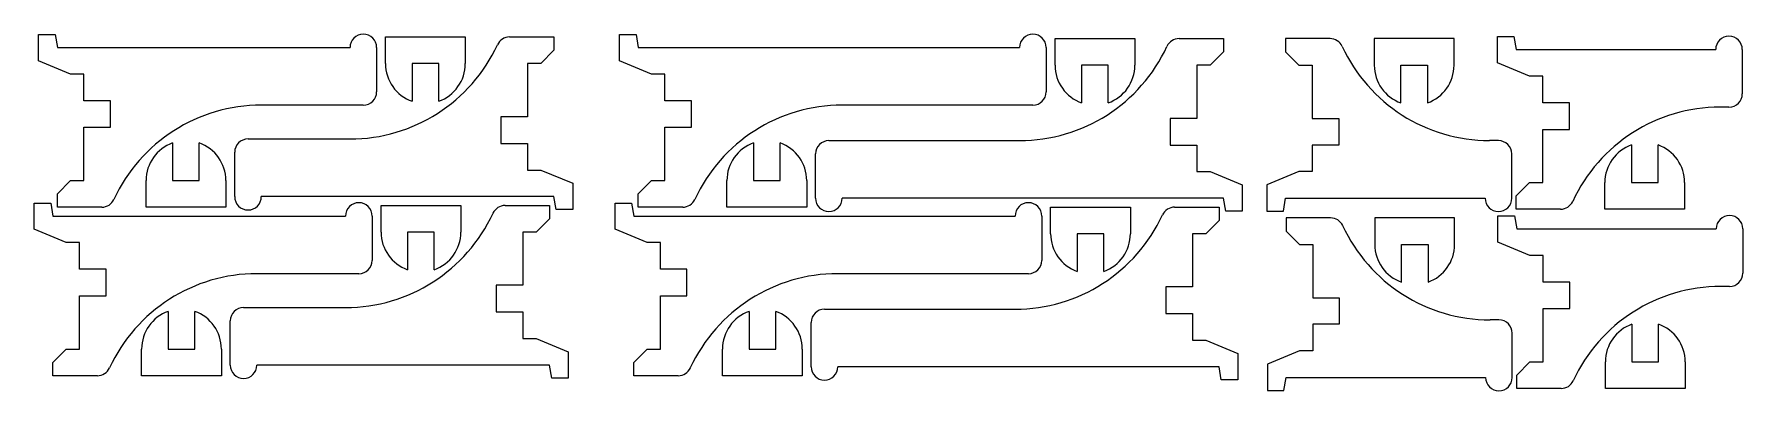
# Model space of a CAD drawing. Extents: x -916 to -531, y -724 to -643.
import ezdxf

# ---------------------------------------------------------------- set-up
doc = ezdxf.new("R2010")
doc.units = 0
doc.header["$MEASUREMENT"] = 0
doc.layers.add('DEFAULT', color=18, linetype='CONTINUOUS')

msp = doc.modelspace()

# ---------------------------------------------------------------- linework, layer by layer
at = {"layer": 'DEFAULT'}
for p, q in [((-914.96, -649.27), (-914.96, -643.36)), ((-914.96, -643.36), (-911.23, -643.36)), ((-911.23, -643.36), (-910.73, -646.27)), ((-783.96, -649.27), (-783.96, -643.36)), ((-783.96, -643.36), (-780.23, -643.36)), ((-780.23, -643.36), (-779.73, -646.27)), ((-910.73, -646.27), (-904.73, -646.27)), ((-904.73, -646.27), (-898.73, -646.27)), ((-898.73, -646.27), (-894.73, -646.27)), ((-894.73, -646.27), (-865.73, -646.27)), ((-865.73, -646.27), (-844.73, -646.27)), ((-838.73, -646.27), (-838.73, -652.27)), ((-836.73, -649.9), (-836.73, -643.9)), ((-836.73, -643.9), (-818.73, -643.9)), ((-818.73, -643.9), (-818.73, -649.9)), ((-808.76, -643.9), (-804.73, -643.9)), ((-804.73, -643.9), (-798.73, -643.9)), ((-798.73, -646.9), (-801.73, -649.9)), ((-798.73, -643.9), (-798.73, -646.9)), ((-779.73, -646.27), (-773.73, -646.27)), ((-773.73, -646.27), (-767.73, -646.27)), ((-767.73, -646.27), (-763.73, -646.27)), ((-763.73, -646.27), (-734.73, -646.27)), ((-734.73, -646.27), (-713.73, -646.27)), ((-713.73, -646.27), (-693.73, -646.27)), ((-687.73, -646.27), (-687.73, -652.27)), ((-685.73, -650.27), (-685.73, -644.27)), ((-685.73, -644.27), (-667.73, -644.27)), ((-667.73, -644.27), (-667.73, -650.27)), ((-657.76, -644.27), (-653.73, -644.27)), ((-653.73, -644.27), (-647.73, -644.27)), ((-647.73, -647.27), (-650.73, -650.27)), ((-647.73, -644.27), (-647.73, -647.27)), ((-627.73, -644.27), (-633.73, -644.27)), ((-633.73, -644.27), (-633.73, -647.27)), ((-633.73, -647.27), (-630.73, -650.27)), ((-623.7, -644.27), (-627.73, -644.27)), ((-595.73, -644.27), (-613.73, -644.27)), ((-613.73, -644.27), (-613.73, -650.27)), ((-595.73, -650.27), (-595.73, -644.27)), ((-585.96, -649.73), (-585.96, -643.82)), ((-585.96, -643.82), (-582.23, -643.82)), ((-582.23, -643.82), (-581.73, -646.73)), ((-581.73, -646.73), (-575.73, -646.73)), ((-575.73, -646.73), (-569.73, -646.73)), ((-569.73, -646.73), (-565.73, -646.73)), ((-565.73, -646.73), (-536.73, -646.73)), ((-530.73, -646.73), (-530.73, -652.73)), ((-907.73, -652.27), (-914.96, -649.27)), ((-824.73, -649.9), (-830.73, -649.9)), ((-830.73, -649.9), (-830.73, -658.38)), ((-824.73, -658.38), (-824.73, -649.9)), ((-801.73, -649.9), (-804.73, -649.9)), ((-804.73, -649.9), (-804.73, -661.9)), ((-776.73, -652.27), (-783.96, -649.27)), ((-673.73, -650.27), (-679.73, -650.27)), ((-679.73, -650.27), (-679.73, -658.75)), ((-673.73, -658.75), (-673.73, -650.27)), ((-650.73, -650.27), (-653.73, -650.27)), ((-653.73, -650.27), (-653.73, -662.27)), ((-630.73, -650.27), (-627.73, -650.27)), ((-627.73, -650.27), (-627.73, -662.27)), ((-607.73, -650.27), (-601.73, -650.27)), ((-607.73, -658.75), (-607.73, -650.27)), ((-601.73, -650.27), (-601.73, -658.75)), ((-578.73, -652.73), (-585.96, -649.73)), ((-904.73, -652.27), (-907.73, -652.27)), ((-904.73, -658.27), (-904.73, -652.27)), ((-838.73, -652.27), (-838.73, -656.27)), ((-773.73, -652.27), (-776.73, -652.27)), ((-773.73, -658.27), (-773.73, -652.27)), ((-687.73, -652.27), (-687.73, -656.27)), ((-575.73, -652.73), (-578.73, -652.73)), ((-575.73, -658.73), (-575.73, -652.73)), ((-530.73, -652.73), (-530.73, -656.73)), ((-898.73, -658.27), (-904.73, -658.27)), ((-898.73, -664.27), (-898.73, -658.27)), ((-767.73, -658.27), (-773.73, -658.27)), ((-767.73, -664.27), (-767.73, -658.27)), ((-569.73, -658.73), (-575.73, -658.73)), ((-569.73, -664.73), (-569.73, -658.73)), ((-843.73, -659.27), (-864.73, -659.27)), ((-841.73, -659.27), (-843.73, -659.27)), ((-804.73, -661.9), (-810.73, -661.9)), ((-810.73, -661.9), (-810.73, -667.9)), ((-712.73, -659.27), (-733.73, -659.27)), ((-692.73, -659.27), (-712.73, -659.27)), ((-690.73, -659.27), (-692.73, -659.27)), ((-653.73, -662.27), (-659.73, -662.27)), ((-659.73, -662.27), (-659.73, -668.27)), ((-627.73, -662.27), (-621.73, -662.27)), ((-621.73, -662.27), (-621.73, -668.27)), ((-533.73, -659.73), (-535.73, -659.73)), ((-904.73, -676.27), (-904.73, -664.27)), ((-904.73, -664.27), (-898.73, -664.27)), ((-773.73, -676.27), (-773.73, -664.27)), ((-773.73, -664.27), (-767.73, -664.27)), ((-575.73, -676.73), (-575.73, -664.73)), ((-575.73, -664.73), (-569.73, -664.73)), ((-884.73, -667.78), (-884.73, -676.27)), ((-878.73, -676.27), (-878.73, -667.78)), ((-870.73, -673.9), (-870.73, -669.9)), ((-867.73, -666.9), (-865.73, -666.9)), ((-865.73, -666.9), (-844.73, -666.9)), ((-810.73, -667.9), (-804.73, -667.9)), ((-804.73, -667.9), (-804.73, -673.9)), ((-753.73, -667.78), (-753.73, -676.27)), ((-747.73, -676.27), (-747.73, -667.78)), ((-739.73, -674.27), (-739.73, -670.27)), ((-736.73, -667.27), (-734.73, -667.27)), ((-734.73, -667.27), (-714.73, -667.27)), ((-714.73, -667.27), (-693.73, -667.27)), ((-659.73, -668.27), (-653.73, -668.27)), ((-653.73, -668.27), (-653.73, -674.27)), ((-621.73, -668.27), (-627.73, -668.27)), ((-627.73, -668.27), (-627.73, -674.27)), ((-585.73, -667.27), (-587.73, -667.27)), ((-582.73, -674.27), (-582.73, -670.27)), ((-555.73, -668.25), (-555.73, -676.73)), ((-549.73, -676.73), (-549.73, -668.25)), ((-870.73, -679.9), (-870.73, -673.9)), ((-804.73, -673.9), (-801.73, -673.9)), ((-801.73, -673.9), (-794.5, -676.9)), ((-739.73, -680.27), (-739.73, -674.27)), ((-653.73, -674.27), (-650.73, -674.27)), ((-650.73, -674.27), (-643.5, -677.27)), ((-630.73, -674.27), (-637.96, -677.27)), ((-627.73, -674.27), (-630.73, -674.27)), ((-582.73, -680.27), (-582.73, -674.27)), ((-910.73, -679.27), (-907.73, -676.27)), ((-907.73, -676.27), (-904.73, -676.27)), ((-890.73, -682.27), (-890.73, -676.27)), ((-884.73, -676.27), (-878.73, -676.27)), ((-872.73, -676.27), (-872.73, -682.27)), ((-794.5, -676.9), (-794.5, -682.81)), ((-779.73, -679.27), (-776.73, -676.27)), ((-776.73, -676.27), (-773.73, -676.27)), ((-759.73, -682.27), (-759.73, -676.27)), ((-753.73, -676.27), (-747.73, -676.27)), ((-741.73, -676.27), (-741.73, -682.27)), ((-643.5, -677.27), (-643.5, -683.18)), ((-637.96, -677.27), (-637.96, -683.18)), ((-581.73, -679.73), (-578.73, -676.73)), ((-578.73, -676.73), (-575.73, -676.73)), ((-561.73, -682.73), (-561.73, -676.73)), ((-555.73, -676.73), (-549.73, -676.73)), ((-543.73, -676.73), (-543.73, -682.73)), ((-915.96, -687.27), (-915.96, -681.36)), ((-915.96, -681.36), (-912.23, -681.36)), ((-912.23, -681.36), (-911.73, -684.27)), ((-910.73, -682.27), (-910.73, -679.27)), ((-843.73, -679.9), (-864.73, -679.9)), ((-814.73, -679.9), (-843.73, -679.9)), ((-837.73, -687.9), (-837.73, -681.9)), ((-837.73, -681.9), (-819.73, -681.9)), ((-819.73, -681.9), (-819.73, -687.9)), ((-810.73, -679.9), (-814.73, -679.9)), ((-804.73, -679.9), (-810.73, -679.9)), ((-809.76, -681.9), (-805.73, -681.9)), ((-805.73, -681.9), (-799.73, -681.9)), ((-798.73, -679.9), (-804.73, -679.9)), ((-799.73, -681.9), (-799.73, -684.9)), ((-798.23, -682.81), (-798.73, -679.9)), ((-784.96, -687.27), (-784.96, -681.36)), ((-784.96, -681.36), (-781.23, -681.36)), ((-781.23, -681.36), (-780.73, -684.27)), ((-779.73, -682.27), (-779.73, -679.27)), ((-713.73, -680.27), (-733.73, -680.27)), ((-692.73, -680.27), (-713.73, -680.27)), ((-663.73, -680.27), (-692.73, -680.27)), ((-659.73, -680.27), (-663.73, -680.27)), ((-653.73, -680.27), (-659.73, -680.27)), ((-647.73, -680.27), (-653.73, -680.27)), ((-647.23, -683.18), (-647.73, -680.27)), ((-634.23, -683.18), (-633.73, -680.27)), ((-633.73, -680.27), (-627.73, -680.27)), ((-627.73, -680.27), (-621.73, -680.27)), ((-621.73, -680.27), (-617.73, -680.27)), ((-617.73, -680.27), (-588.73, -680.27)), ((-581.73, -682.73), (-581.73, -679.73)), ((-911.73, -684.27), (-905.73, -684.27)), ((-904.73, -682.27), (-910.73, -682.27)), ((-905.73, -684.27), (-899.73, -684.27)), ((-900.7, -682.27), (-904.73, -682.27)), ((-899.73, -684.27), (-895.73, -684.27)), ((-895.73, -684.27), (-866.73, -684.27)), ((-872.73, -682.27), (-890.73, -682.27)), ((-866.73, -684.27), (-845.73, -684.27)), ((-839.73, -684.27), (-839.73, -690.27)), ((-799.73, -684.9), (-802.73, -687.9)), ((-794.5, -682.81), (-798.23, -682.81)), ((-780.73, -684.27), (-774.73, -684.27)), ((-773.73, -682.27), (-779.73, -682.27)), ((-774.73, -684.27), (-768.73, -684.27)), ((-769.7, -682.27), (-773.73, -682.27)), ((-768.73, -684.27), (-764.73, -684.27)), ((-764.73, -684.27), (-735.73, -684.27)), ((-741.73, -682.27), (-759.73, -682.27)), ((-735.73, -684.27), (-714.73, -684.27)), ((-714.73, -684.27), (-694.73, -684.27)), ((-688.73, -684.27), (-688.73, -690.27)), ((-686.73, -688.27), (-686.73, -682.27)), ((-686.73, -682.27), (-668.73, -682.27)), ((-668.73, -682.27), (-668.73, -688.27)), ((-658.76, -682.27), (-654.73, -682.27)), ((-654.73, -682.27), (-648.73, -682.27)), ((-648.73, -685.27), (-651.73, -688.27)), ((-648.73, -682.27), (-648.73, -685.27)), ((-643.5, -683.18), (-647.23, -683.18)), ((-637.96, -683.18), (-634.23, -683.18)), ((-627.61, -684.69), (-633.61, -684.69)), ((-633.61, -684.69), (-633.61, -687.69)), ((-623.58, -684.69), (-627.61, -684.69)), ((-595.61, -684.69), (-613.61, -684.69)), ((-613.61, -684.69), (-613.61, -690.69)), ((-595.61, -690.69), (-595.61, -684.69)), ((-585.84, -690.15), (-585.84, -684.24)), ((-585.84, -684.24), (-582.11, -684.24)), ((-582.11, -684.24), (-581.61, -687.15)), ((-575.73, -682.73), (-581.73, -682.73)), ((-571.7, -682.73), (-575.73, -682.73)), ((-543.73, -682.73), (-561.73, -682.73)), ((-908.73, -690.27), (-915.96, -687.27)), ((-825.73, -687.9), (-831.73, -687.9)), ((-831.73, -687.9), (-831.73, -696.38)), ((-825.73, -696.38), (-825.73, -687.9)), ((-802.73, -687.9), (-805.73, -687.9)), ((-805.73, -687.9), (-805.73, -699.9)), ((-777.73, -690.27), (-784.96, -687.27)), ((-674.73, -688.27), (-680.73, -688.27)), ((-680.73, -688.27), (-680.73, -696.75)), ((-674.73, -696.75), (-674.73, -688.27)), ((-651.73, -688.27), (-654.73, -688.27)), ((-654.73, -688.27), (-654.73, -700.27)), ((-633.61, -687.69), (-630.61, -690.69)), ((-581.61, -687.15), (-575.61, -687.15)), ((-575.61, -687.15), (-569.61, -687.15)), ((-569.61, -687.15), (-565.61, -687.15)), ((-565.61, -687.15), (-536.61, -687.15)), ((-530.61, -687.15), (-530.61, -693.15)), ((-905.73, -690.27), (-908.73, -690.27)), ((-905.73, -696.27), (-905.73, -690.27)), ((-839.73, -690.27), (-839.73, -694.27)), ((-774.73, -690.27), (-777.73, -690.27)), ((-774.73, -696.27), (-774.73, -690.27)), ((-688.73, -690.27), (-688.73, -694.27)), ((-630.61, -690.69), (-627.61, -690.69)), ((-627.61, -690.69), (-627.61, -702.69)), ((-607.61, -690.69), (-601.61, -690.69)), ((-607.61, -699.17), (-607.61, -690.69)), ((-601.61, -690.69), (-601.61, -699.17)), ((-578.61, -693.15), (-585.84, -690.15)), ((-575.61, -693.15), (-578.61, -693.15)), ((-575.61, -699.15), (-575.61, -693.15)), ((-530.61, -693.15), (-530.61, -697.15)), ((-899.73, -696.27), (-905.73, -696.27)), ((-899.73, -702.27), (-899.73, -696.27)), ((-844.73, -697.27), (-865.73, -697.27)), ((-842.73, -697.27), (-844.73, -697.27)), ((-768.73, -696.27), (-774.73, -696.27)), ((-768.73, -702.27), (-768.73, -696.27)), ((-713.73, -697.27), (-734.73, -697.27)), ((-693.73, -697.27), (-713.73, -697.27)), ((-691.73, -697.27), (-693.73, -697.27)), ((-805.73, -699.9), (-811.73, -699.9)), ((-811.73, -699.9), (-811.73, -705.9)), ((-654.73, -700.27), (-660.73, -700.27)), ((-660.73, -700.27), (-660.73, -706.27)), ((-569.61, -699.15), (-575.61, -699.15)), ((-569.61, -705.15), (-569.61, -699.15)), ((-533.61, -700.15), (-535.61, -700.15)), ((-905.73, -714.27), (-905.73, -702.27)), ((-905.73, -702.27), (-899.73, -702.27)), ((-868.73, -704.9), (-866.73, -704.9)), ((-866.73, -704.9), (-845.73, -704.9)), ((-774.73, -714.27), (-774.73, -702.27)), ((-774.73, -702.27), (-768.73, -702.27)), ((-627.61, -702.69), (-621.61, -702.69)), ((-621.61, -702.69), (-621.61, -708.69)), ((-575.61, -717.15), (-575.61, -705.15)), ((-575.61, -705.15), (-569.61, -705.15)), ((-885.73, -705.78), (-885.73, -714.27)), ((-879.73, -714.27), (-879.73, -705.78)), ((-871.73, -711.9), (-871.73, -707.9)), ((-811.73, -705.9), (-805.73, -705.9)), ((-805.73, -705.9), (-805.73, -711.9)), ((-754.73, -705.78), (-754.73, -714.27)), ((-748.73, -714.27), (-748.73, -705.78)), ((-740.73, -712.27), (-740.73, -708.27)), ((-737.73, -705.27), (-735.73, -705.27)), ((-735.73, -705.27), (-715.73, -705.27)), ((-715.73, -705.27), (-694.73, -705.27)), ((-660.73, -706.27), (-654.73, -706.27)), ((-654.73, -706.27), (-654.73, -712.27)), ((-621.61, -708.69), (-627.61, -708.69)), ((-627.61, -708.69), (-627.61, -714.69)), ((-585.61, -707.69), (-587.61, -707.69)), ((-555.61, -708.66), (-555.61, -717.15)), ((-549.61, -717.15), (-549.61, -708.66)), ((-871.73, -717.9), (-871.73, -711.9)), ((-805.73, -711.9), (-802.73, -711.9)), ((-802.73, -711.9), (-795.5, -714.9)), ((-740.73, -718.27), (-740.73, -712.27)), ((-654.73, -712.27), (-651.73, -712.27)), ((-651.73, -712.27), (-644.5, -715.27)), ((-582.61, -714.69), (-582.61, -710.69)), ((-911.73, -717.27), (-908.73, -714.27)), ((-908.73, -714.27), (-905.73, -714.27)), ((-891.73, -720.27), (-891.73, -714.27)), ((-885.73, -714.27), (-879.73, -714.27)), ((-873.73, -714.27), (-873.73, -720.27)), ((-795.5, -714.9), (-795.5, -720.81)), ((-780.73, -717.27), (-777.73, -714.27)), ((-777.73, -714.27), (-774.73, -714.27)), ((-760.73, -720.27), (-760.73, -714.27)), ((-754.73, -714.27), (-748.73, -714.27)), ((-742.73, -714.27), (-742.73, -720.27)), ((-644.5, -715.27), (-644.5, -721.18)), ((-630.61, -714.69), (-637.84, -717.69)), ((-627.61, -714.69), (-630.61, -714.69)), ((-582.61, -720.69), (-582.61, -714.69)), ((-911.73, -720.27), (-911.73, -717.27)), ((-905.73, -720.27), (-911.73, -720.27)), ((-901.7, -720.27), (-905.73, -720.27)), ((-873.73, -720.27), (-891.73, -720.27)), ((-844.73, -717.9), (-865.73, -717.9)), ((-815.73, -717.9), (-844.73, -717.9)), ((-811.73, -717.9), (-815.73, -717.9)), ((-805.73, -717.9), (-811.73, -717.9)), ((-799.73, -717.9), (-805.73, -717.9)), ((-799.23, -720.81), (-799.73, -717.9)), ((-780.73, -720.27), (-780.73, -717.27)), ((-774.73, -720.27), (-780.73, -720.27)), ((-770.7, -720.27), (-774.73, -720.27)), ((-742.73, -720.27), (-760.73, -720.27)), ((-714.73, -718.27), (-734.73, -718.27)), ((-693.73, -718.27), (-714.73, -718.27)), ((-664.73, -718.27), (-693.73, -718.27)), ((-660.73, -718.27), (-664.73, -718.27)), ((-654.73, -718.27), (-660.73, -718.27)), ((-648.73, -718.27), (-654.73, -718.27)), ((-648.23, -721.18), (-648.73, -718.27)), ((-637.84, -717.69), (-637.84, -723.6)), ((-581.61, -720.15), (-578.61, -717.15)), ((-581.61, -723.15), (-581.61, -720.15)), ((-578.61, -717.15), (-575.61, -717.15)), ((-561.61, -723.15), (-561.61, -717.15)), ((-555.61, -717.15), (-549.61, -717.15)), ((-543.61, -717.15), (-543.61, -723.15)), ((-795.5, -720.81), (-799.23, -720.81)), ((-644.5, -721.18), (-648.23, -721.18)), ((-637.84, -723.6), (-634.11, -723.6)), ((-634.11, -723.6), (-633.61, -720.69)), ((-633.61, -720.69), (-627.61, -720.69)), ((-627.61, -720.69), (-621.61, -720.69)), ((-621.61, -720.69), (-617.61, -720.69)), ((-617.61, -720.69), (-588.61, -720.69)), ((-575.61, -723.15), (-581.61, -723.15)), ((-571.58, -723.15), (-575.61, -723.15)), ((-543.61, -723.15), (-561.61, -723.15))]:
    msp.add_line(p, q, dxfattribs=at)
for centre, radius, start, end in [((-841.73, -646.27), 3, 0, 180), ((-690.73, -646.27), 3, 0, 180), ((-844.73, -630.27), 36.63, 270, 335.1883), ((-808.76, -646.9), 3, 90, 155.1883), ((-693.73, -630.64), 36.63, 270, 335.1883), ((-657.76, -647.27), 3, 90, 155.1883), ((-623.7, -647.27), 3, 24.8117, 90), ((-587.73, -630.64), 36.63, 204.8117, 270), ((-533.73, -646.73), 3, 0, 180), ((-827.73, -649.9), 9, 180, 250.5288), ((-827.73, -649.9), 9, 289.4712, 0), ((-676.73, -650.27), 9, 180, 250.5288), ((-676.73, -650.27), 9, 289.4712, 0), ((-604.73, -650.27), 9, 180, 250.5288), ((-604.73, -650.27), 9, 289.4712, 0), ((-841.73, -656.27), 3, 270, 0), ((-690.73, -656.27), 3, 270, 0), ((-533.73, -656.73), 3, 270, 0), ((-864.73, -695.9), 36.63, 90, 155.1883), ((-733.73, -695.9), 36.63, 90, 155.1883), ((-535.73, -696.36), 36.63, 90, 155.1883), ((-881.73, -676.27), 9, 109.4712, 180), ((-881.73, -676.27), 9, 0, 70.5288), ((-867.73, -669.9), 3, 90, 180), ((-750.73, -676.27), 9, 109.4712, 180), ((-750.73, -676.27), 9, 0, 70.5288), ((-736.73, -670.27), 3, 90, 180), ((-585.73, -670.27), 3, 0, 90), ((-552.73, -676.73), 9, 109.4712, 180), ((-552.73, -676.73), 9, 0, 70.5288), ((-900.7, -679.27), 3, 270, 335.1883), ((-867.73, -679.9), 3, 180, 0), ((-842.73, -684.27), 3, 0, 180), ((-809.76, -684.9), 3, 90, 155.1883), ((-769.7, -679.27), 3, 270, 335.1883), ((-736.73, -680.27), 3, 180, 0), ((-691.73, -684.27), 3, 0, 180), ((-585.73, -680.27), 3, 180, 0), ((-571.7, -679.73), 3, 270, 335.1883), ((-845.73, -668.27), 36.63, 270, 335.1883), ((-694.73, -668.64), 36.63, 270, 335.1883), ((-658.76, -685.27), 3, 90, 155.1883), ((-623.58, -687.69), 3, 24.8117, 90), ((-533.61, -687.15), 3, 0, 180), ((-828.73, -687.9), 9, 180, 250.5288), ((-828.73, -687.9), 9, 289.4712, 0), ((-677.73, -688.27), 9, 180, 250.5288), ((-677.73, -688.27), 9, 289.4712, 0), ((-587.61, -671.06), 36.63, 204.8117, 270), ((-604.61, -690.69), 9, 180, 250.5288), ((-604.61, -690.69), 9, 289.4712, 0), ((-865.73, -733.9), 36.63, 90, 155.1883), ((-842.73, -694.27), 3, 270, 0), ((-734.73, -733.9), 36.63, 90, 155.1883), ((-691.73, -694.27), 3, 270, 0), ((-533.61, -697.15), 3, 270, 0), ((-535.61, -736.78), 36.63, 90, 155.1883), ((-868.73, -707.9), 3, 90, 180), ((-882.73, -714.27), 9, 109.4712, 180), ((-882.73, -714.27), 9, 0, 70.5288), ((-751.73, -714.27), 9, 109.4712, 180), ((-751.73, -714.27), 9, 0, 70.5288), ((-737.73, -708.27), 3, 90, 180), ((-585.61, -710.69), 3, 0, 90), ((-552.61, -717.15), 9, 109.4712, 180), ((-552.61, -717.15), 9, 0, 70.5288), ((-901.7, -717.27), 3, 270, 335.1883), ((-868.73, -717.9), 3, 180, 0), ((-770.7, -717.27), 3, 270, 335.1883), ((-737.73, -718.27), 3, 180, 0), ((-585.61, -720.69), 3, 180, 0), ((-571.58, -720.15), 3, 270, 335.1883)]:
    msp.add_arc(centre, radius, start, end, dxfattribs=at)

doc.saveas('drawing.dxf')
